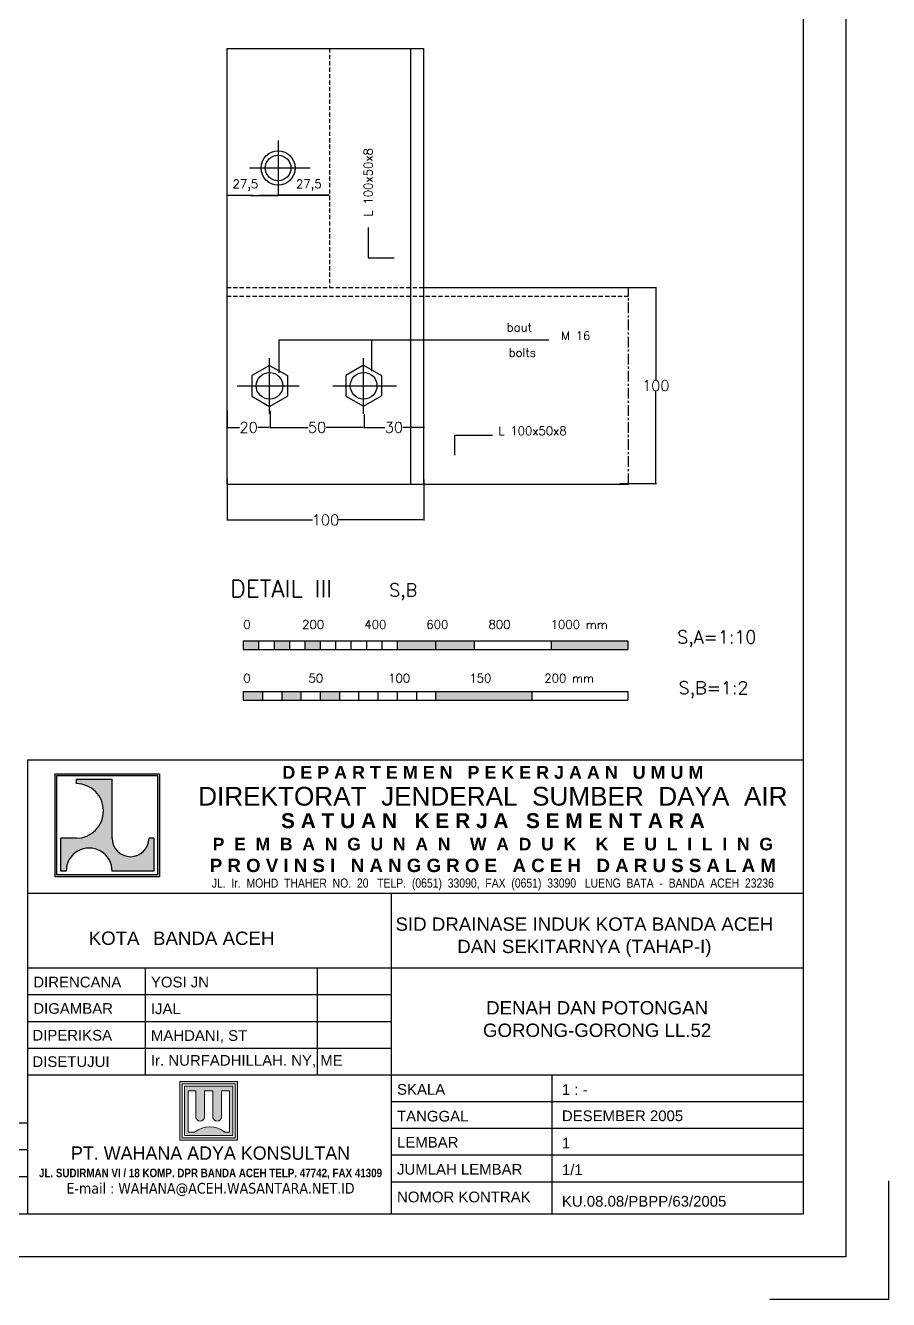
# Model space of a CAD drawing. Header units: metres. Extents: x 444 to 3227, y -3167 to -392.
# Drawn here: x 3024.7 to 3226.6, y -2427.5 to -2129.2 of the extents above; entities that cross this region are included whole.
import ezdxf
from ezdxf.enums import TextEntityAlignment as Align

# ---------------------------------------------------------------- set-up
doc = ezdxf.new("R2010")
doc.units = ezdxf.units.M
doc.linetypes.add('CENTERX2', pattern=[4, 2.5, -0.5, 0.5, -0.5])
doc.linetypes.add('DASHEDX2', pattern=[1.5, 1, -0.5])
doc.layers.get('0').update_dxf_attribs({"linetype": 'CONTINUOUS'})
doc.layers.get('DEFPOINTS').update_dxf_attribs({"linetype": 'CONTINUOUS'})
doc.layers.add('Arsiran', color=8, linetype='CONTINUOUS', lineweight=5)
for name, color, linetype in [('BANGUNAN', 7, 'CONTINUOUS'), ('DIMENSI', 7, 'CONTINUOUS'), ('Grid', 12, 'CONTINUOUS'), ('KOP', 7, 'CONTINUOUS'), ('TEX', 7, 'CONTINUOUS')]:
    doc.layers.add(name, color=color, linetype=linetype)
doc.styles.get("Standard").update_dxf_attribs({"font": 'Simplex.shx', "height": 2.5})
doc.styles.add('STYLE1', font='arial.ttf', dxfattribs={"height": 0.2})
doc.dimstyles.get("Standard").update_dxf_attribs({"dimtxt": 0.18, "dimasz": 0.18, "dimexe": 0.18, "dimexo": 0.0625, "dimgap": 0.09, "dimtad": 0, "dimtih": 1, "dimtoh": 1, "dimdec": 4, "dimzin": 0, "dimdsep": 46, "dimtxsty": 'Standard', "dimcen": 0.09, "dimadec": 0, "dimazin": 0, "dimtfac": 1, "dimtdec": 4, "dimtofl": 0, "dimtmove": 0, "dimatfit": 3, "dimfxl": 1, "dimtolj": 1, "dimtzin": 0, "dimarcsym": 0})

# ---------------------------------------------------------------- blocks, each defined once
blk = doc.blocks.new('*D251')
at = {"layer": 'DEFPOINTS', "color": 0}
for p in [(3163.68, -2190.61), (3163.68, -2236.51), (3172.17, -2236.51)]:
    blk.add_point(p, dxfattribs=at)
at = {"layer": 'DIMENSI', "color": 0, "lineweight": -2}
for p, q in [((3163.74, -2190.61), (3172.35, -2190.61)), ((3172.17, -2190.79), (3172.17, -2212.22)), ((3172.17, -2236.33), (3172.17, -2214.9)), ((3163.74, -2236.51), (3172.35, -2236.51))]:
    blk.add_line(p, q, dxfattribs=at)
at = {"layer": 'DIMENSI', "color": 0}
for points in [[(3172.14, -2190.79), (3172.2, -2190.79), (3172.17, -2190.61)], [(3172.14, -2236.33), (3172.2, -2236.33), (3172.17, -2236.51)]]:
    blk.add_solid(points, dxfattribs=at)
at = {"layer": 'DIMENSI', "color": 0, "insert": (3172.17, -2213.56), "char_height": 2.5, "attachment_point": 5}
blk.add_mtext('\\A1;100', dxfattribs=at)
blk = doc.blocks.new('*D252')
at = {"layer": 'DEFPOINTS', "color": 0}
for p in [(3103.93, -2223.18), (3117.88, -2223.18), (3117.88, -2223.33)]:
    blk.add_point(p, dxfattribs=at)
at = {"layer": 'DIMENSI', "color": 0, "lineweight": -2}
for p, q in [((3103.93, -2223.24), (3103.93, -2223.51)), ((3104.11, -2223.33), (3108.79, -2223.33)), ((3117.7, -2223.33), (3113.02, -2223.33)), ((3117.88, -2223.24), (3117.88, -2223.51))]:
    blk.add_line(p, q, dxfattribs=at)
at = {"layer": 'DIMENSI', "color": 0}
for points in [[(3104.11, -2223.3), (3104.11, -2223.36), (3103.93, -2223.33)], [(3117.7, -2223.3), (3117.7, -2223.36), (3117.88, -2223.33)]]:
    blk.add_solid(points, dxfattribs=at)
at = {"layer": 'DIMENSI', "color": 0, "insert": (3110.9, -2223.33), "char_height": 2.5, "attachment_point": 5}
blk.add_mtext('\\A1;30', dxfattribs=at)
blk = doc.blocks.new('*D253')
at = {"layer": 'DEFPOINTS', "color": 0}
for p in [(3071.93, -2219.39), (3081.94, -2219.39), (3081.94, -2223.33)]:
    blk.add_point(p, dxfattribs=at)
at = {"layer": 'DIMENSI', "color": 0, "lineweight": -2}
for p, q in [((3071.93, -2219.45), (3071.93, -2223.51)), ((3081.94, -2219.45), (3081.94, -2223.51)), ((3072.11, -2223.33), (3074.82, -2223.33)), ((3081.76, -2223.33), (3079.05, -2223.33))]:
    blk.add_line(p, q, dxfattribs=at)
at = {"layer": 'DIMENSI', "color": 0}
for points in [[(3072.11, -2223.3), (3072.11, -2223.36), (3071.93, -2223.33)], [(3081.76, -2223.3), (3081.76, -2223.36), (3081.94, -2223.33)]]:
    blk.add_solid(points, dxfattribs=at)
at = {"layer": 'DIMENSI', "color": 0, "insert": (3076.93, -2223.33), "char_height": 2.5, "attachment_point": 5}
blk.add_mtext('\\A1;20 ', dxfattribs=at)
blk = doc.blocks.new('*D254')
at = {"layer": 'DEFPOINTS', "color": 0}
for p in [(3081.94, -2220.3), (3103.93, -2220.3), (3103.93, -2223.33)]:
    blk.add_point(p, dxfattribs=at)
at = {"layer": 'DIMENSI', "color": 0, "lineweight": -2}
for p, q in [((3081.94, -2220.36), (3081.94, -2223.51)), ((3103.93, -2220.36), (3103.93, -2223.51)), ((3082.12, -2223.33), (3090.82, -2223.33)), ((3103.75, -2223.33), (3095.05, -2223.33))]:
    blk.add_line(p, q, dxfattribs=at)
at = {"layer": 'DIMENSI', "color": 0}
for points in [[(3082.12, -2223.3), (3082.12, -2223.36), (3081.94, -2223.33)], [(3103.75, -2223.3), (3103.75, -2223.36), (3103.93, -2223.33)]]:
    blk.add_solid(points, dxfattribs=at)
at = {"layer": 'DIMENSI', "color": 0, "insert": (3092.93, -2223.33), "char_height": 2.5, "attachment_point": 5}
blk.add_mtext('\\A1;50', dxfattribs=at)
blk = doc.blocks.new('*D255')
at = {"layer": 'DEFPOINTS', "color": 0}
for p in [(3071.93, -2235.45), (3117.88, -2235.45), (3117.88, -2244.99)]:
    blk.add_point(p, dxfattribs=at)
at = {"layer": 'DIMENSI', "color": 0, "lineweight": -2}
for p, q in [((3071.93, -2235.51), (3071.93, -2245.17)), ((3117.88, -2235.51), (3117.88, -2245.17)), ((3072.11, -2244.99), (3091.84, -2244.99)), ((3117.7, -2244.99), (3097.97, -2244.99))]:
    blk.add_line(p, q, dxfattribs=at)
at = {"layer": 'DIMENSI', "color": 0}
for points in [[(3072.11, -2244.96), (3072.11, -2245.02), (3071.93, -2244.99)], [(3117.7, -2244.96), (3117.7, -2245.02), (3117.88, -2244.99)]]:
    blk.add_solid(points, dxfattribs=at)
at = {"layer": 'DIMENSI', "color": 0, "insert": (3094.9, -2244.99), "char_height": 2.5, "attachment_point": 5}
blk.add_mtext('\\A1;100', dxfattribs=at)
blk = doc.blocks.new('wahana')
at = {"layer": 'Arsiran', "linetype": 'ByBlock', "ltscale": 100}
h = blk.add_hatch(color=240, dxfattribs=at)
h.paths.add_polyline_path([(2855, 0), (2855, 2901), (0, 2901), (0, 0)])
h.paths.add_polyline_path([(115, 115), (115, 2786), (2740, 2786), (2740, 115)], flags=16)
h.paths.add_polyline_path([(230, 230), (230, 2671), (2625, 2671), (2625, 230)], flags=0)
h.paths.add_polyline_path([(2463, 392), (2227, 392, 0.356669), (732, 392), (408, 392), (408, 2445), (796, 2445), (796, 1152, 1), (1217, 1152), (1217, 2445), (1638, 2445), (1638, 1152, 1), (2058, 1152), (2058, 2445), (2463, 2445)], flags=0)
h = blk.add_hatch(color=240, dxfattribs=at)
h.paths.add_polyline_path([(230, 230), (2625, 230), (2625, 2671), (230, 2671)])
h.paths.add_polyline_path([(1217, 2445), (1638, 2445), (1638, 1152, 1), (2058, 1152), (2058, 2445), (2463, 2445), (2463, 392), (2227, 392, 0.356669), (732, 392), (408, 392), (408, 2445), (796, 2445), (796, 1152, 1), (1217, 1152)], flags=16)
at = {"layer": 'Arsiran', "color": 240, "linetype": 'ByBlock', "ltscale": 100}
for points in [[(0, 2901), (2855, 2901), (2855, 0), (0, 0)], [(115, 2786), (2740, 2786), (2740, 115), (115, 115)], [(230, 2671), (2625, 2671), (2625, 230), (230, 230)]]:
    blk.add_lwpolyline(points, close=True, dxfattribs=at)
for points in [[(732, 392), (408, 392), (408, 2445), (796, 2445)], [(796, 1152), (796, 2445)], [(1217, 2445), (1217, 1152)], [(1217, 2445), (1638, 2445)], [(1638, 2445), (1638, 1152)], [(2058, 1152), (2058, 2445)], [(2058, 2445), (2463, 2445), (2463, 392), (2227, 392)]]:
    blk.add_lwpolyline(points, dxfattribs=at)
for centre, radius, start, end in [((1480, -523), 1182, 50.74056, 129.25944), ((1007, 1152), 210, 180, 0), ((1848, 1152), 210, 180, 0)]:
    blk.add_arc(centre, radius, start, end, dxfattribs=at)
blk = doc.blocks.new('PU')
h = blk.add_hatch(color=256)
h.paths.add_polyline_path([(45.14, 44.72), (0, 44.72), (0, 0), (45.14, 0)])
h.paths.add_polyline_path([(0.74, 0.85), (0.74, 43.99), (44.32, 43.99), (44.32, 0.85)], flags=16)
h.paths.add_polyline_path([(42.66, 2.5), (24.66, 2.5, 1.002673), (4.71, 2.5), (2.39, 2.5), (2.39, 16.79), (9.05, 16.79, 1), (9.05, 40.5), (9.05, 42.34), (24.62, 42.34), (24.62, 16.71, 0.995005), (40.63, 16.79), (42.66, 16.79)], flags=0)
blk.add_hatch(color=256).paths.add_polyline_path([(24.62, 42.34), (9.05, 42.34), (9.05, 40.5, -1), (9.05, 16.79), (2.39, 16.79), (2.39, 2.5), (4.71, 2.5, -1.002673), (24.66, 2.5), (42.66, 2.5), (42.66, 16.79), (40.63, 16.79, -1.00502), (24.62, 16.87)])
for p, q in [((9.05, 42.34), (9.05, 40.5)), ((24.62, 16.71), (24.62, 42.34)), ((9.05, 16.79), (2.39, 16.79)), ((42.66, 16.79), (40.63, 16.79))]:
    blk.add_line(p, q)
for points in [[(0, 44.72), (45.14, 44.72), (45.14, 0), (0, 0)], [(0.74, 43.99), (44.32, 43.99), (44.32, 0.85), (0.74, 0.85)]]:
    blk.add_lwpolyline(points, close=True)
for points in [[(9.05, 42.34), (24.62, 42.34)], [(4.71, 2.5), (2.39, 2.5), (2.39, 16.79)], [(42.66, 16.79), (42.66, 2.5), (24.66, 2.5)]]:
    blk.add_lwpolyline(points)
for centre, radius, start, end in [((9.05, 28.65), 11.86, 270, 90), ((32.62, 16.79), 8, 180, 0), ((14.69, 2.53), 9.97, 359.847, 180.153)]:
    blk.add_arc(centre, radius, start, end)

msp = doc.modelspace()

# ---------------------------------------------------------------- hatches: boundary and pattern name
at = {"layer": 'BANGUNAN'}
h = msp.add_hatch(color=2, dxfattribs=at)
h.paths.add_polyline_path([(3075.66599, -2273.3036), (3075.66599, -2275.3036), (3079.26599, -2275.3036), (3079.26599, -2273.3036)])
h.paths.add_polyline_path([(3086.46599, -2275.3036), (3086.46599, -2273.3036), (3082.86599, -2273.3036), (3082.86599, -2275.3036)])
h.paths.add_polyline_path([(3093.66599, -2275.3036), (3093.66599, -2273.3036), (3090.06599, -2273.3036), (3090.06599, -2275.3036)])
h = msp.add_hatch(color=2, dxfattribs=at)
h.paths.add_polyline_path([(3129.66599, -2275.3036), (3129.66599, -2273.3036), (3111.66599, -2273.3036), (3111.66599, -2275.3036)])
h.paths.add_polyline_path([(3165.66599, -2275.3036), (3165.66599, -2273.3036), (3147.66599, -2273.3036), (3147.66599, -2275.3036)])
h = msp.add_hatch(color=2, dxfattribs=at)
h.paths.add_polyline_path([(3080.16599, -2287.17327), (3080.16599, -2285.17327), (3075.66599, -2285.17327), (3075.66599, -2287.17327)])
h.paths.add_polyline_path([(3084.66599, -2285.17327), (3084.66599, -2287.17327), (3089.16599, -2287.17327), (3089.16599, -2285.17327)])
h.paths.add_polyline_path([(3098.16599, -2287.17327), (3098.16599, -2285.17327), (3093.66599, -2285.17327), (3093.66599, -2287.17327)])
msp.add_hatch(color=2, dxfattribs=at).paths.add_polyline_path([(3143.16599, -2287.17327), (3143.16599, -2285.17327), (3120.66599, -2285.17327), (3120.66599, -2287.17327)])

# ---------------------------------------------------------------- linework, layer by layer
at = {"layer": 'BANGUNAN', "color": 2, "linetype": 'ByBlock', "ltscale": 0.5}
for p, q in [((3071.8143, -2134.61105), (3117.82689, -2134.61105)), ((3077.11289, -2162.61105), (3091.31438, -2162.61105)), ((3071.8143, -2236.61105), (3165.82689, -2236.61105))]:
    msp.add_line(p, q, dxfattribs=at)
at = {"layer": 'BANGUNAN', "color": 2}
for p, q in [((3071.82689, -2134.61105), (3071.82689, -2236.61105)), ((3114.82689, -2134.61105), (3114.82689, -2236.61105)), ((3117.82689, -2134.61105), (3117.82689, -2236.61105)), ((3083.82689, -2156.17191), (3083.82689, -2169.02862)), ((3117.82689, -2190.61105), (3165.75375, -2190.61105)), ((3081.82364, -2208.81527), (3077.66972, -2211.21008)), ((3081.82364, -2208.81527), (3085.98056, -2211.21527)), ((3103.83672, -2208.78923), (3099.6828, -2211.18404)), ((3103.83672, -2208.78923), (3107.99364, -2211.18923)), ((3077.66972, -2211.21008), (3077.66972, -2216.02046)), ((3085.98056, -2211.21527), (3085.98056, -2216.01527)), ((3099.6828, -2211.18404), (3099.6828, -2215.99442)), ((3107.99364, -2211.18923), (3107.99364, -2215.98923)), ((3077.66972, -2216.02046), (3081.82364, -2218.41527)), ((3081.82364, -2218.41527), (3085.98056, -2216.01527)), ((3099.6828, -2215.99442), (3103.83672, -2218.38923)), ((3103.83672, -2218.38923), (3107.99364, -2215.98923))]:
    msp.add_line(p, q, dxfattribs=at)
at = {"layer": 'BANGUNAN', "color": 2, "linetype": 'DASHEDX2'}
for p, q in [((3095.82689, -2134.61105), (3095.82689, -2190.61105)), ((3071.8143, -2190.61105), (3117.82689, -2190.61105)), ((3071.8143, -2192.61105), (3165.82689, -2192.61105))]:
    msp.add_line(p, q, dxfattribs=at)
at = {"layer": 'BANGUNAN', "color": 2, "linetype": 'CENTERX2'}
msp.add_line((3165.82689, -2236.61105), (3165.82689, -2190.61105), dxfattribs=at)
at = {"layer": 'BANGUNAN', "color": 1}
msp.add_line((3081.82689, -2220.20295), (3081.82689, -2207.12457), dxfattribs=at)
at = {"layer": 'BANGUNAN', "color": 1, "linetype": 'ByBlock'}
msp.add_line((3103.82689, -2220.20295), (3103.82689, -2207.12457), dxfattribs=at)
at = {"layer": 'BANGUNAN', "color": 1, "linetype": 'ByBlock', "ltscale": 0.5}
for p, q in [((3074.22365, -2213.61105), (3088.75798, -2213.61105)), ((3096.63537, -2213.61105), (3111.50255, -2213.61105))]:
    msp.add_line(p, q, dxfattribs=at)
at = {"layer": 'BANGUNAN', "color": 2}
for centre, radius in [((3083.82689, -2162.61105), 4), ((3083.82689, -2162.61105), 4), ((3083.82689, -2162.61105), 3), ((3081.82364, -2213.61527), 3.12), ((3103.83672, -2213.58923), 3.12)]:
    msp.add_circle(centre, radius, dxfattribs=at)
at = {"layer": 'Grid', "color": 23}
for p, q in [((3206.62077, -2332.45192), (3025.21939, -2332.45192)), ((3206.62077, -2332.45253), (3025.21939, -2332.45253)), ((3110.29038, -2332.45192), (3110.29038, -2407.51455)), ((3110.29038, -2332.45253), (3110.29038, -2407.51517)), ((3206.62077, -2349.96653), (3025.21939, -2349.96653)), ((3206.62077, -2349.96715), (3025.21939, -2349.96715)), ((3206.62077, -2374.98741), (3025.21939, -2374.98741)), ((3206.62077, -2374.98803), (3025.21939, -2374.98803)), ((3025.21939, -2386.24681), (3025.21939, -2407.51455)), ((3025.21939, -2386.24742), (3025.21939, -2407.51517)), ((3025.21939, -2392.50203), (2900.115, -2392.50203)), ((3025.21939, -2392.50264), (2900.115, -2392.50264)), ((3025.21939, -2398.75725), (2900.115, -2398.75725)), ((3025.21939, -2398.75786), (2900.115, -2398.75786))]:
    msp.add_line(p, q, dxfattribs=at)
at = {"layer": 'KOP', "color": 25}
for p, q in [((3025.21939, -2301.17582), (3206.62077, -2301.17582)), ((3025.21939, -2301.17582), (3025.21939, -2386.24681)), ((3025.21939, -2301.17643), (3206.62077, -2301.17643)), ((3025.21939, -2301.17643), (3025.21939, -2386.24742)), ((3206.62077, -2301.17582), (3206.62077, -2407.51517)), ((3025.21939, -2386.24681), (2900.115, -2386.24681)), ((3025.21939, -2386.24742), (2900.115, -2386.24742)), ((3206.62077, -2407.51517), (2900.115, -2407.51517))]:
    msp.add_line(p, q, dxfattribs=at)
at = {"layer": 'KOP', "color": 22}
for p, q in [((3052.74236, -2349.96653), (3052.74236, -2374.98741)), ((3052.74236, -2349.96715), (3052.74236, -2374.98803)), ((3092.92285, -2349.96653), (3092.92285, -2374.98741)), ((3092.92285, -2349.96715), (3092.92285, -2374.98803)), ((3110.29038, -2356.22175), (3025.21939, -2356.22175)), ((3110.29038, -2356.22237), (3025.21939, -2356.22237)), ((3110.29038, -2362.47697), (3025.21939, -2362.47697)), ((3110.29038, -2362.47759), (3025.21939, -2362.47759)), ((3110.29038, -2368.73219), (3025.21939, -2368.73219)), ((3110.29038, -2368.73281), (3025.21939, -2368.73281)), ((3147.8217, -2374.98741), (3147.8217, -2407.51455)), ((3147.8217, -2374.98803), (3147.8217, -2407.51517)), ((3206.62077, -2381.24263), (3110.29038, -2381.24263)), ((3206.62077, -2381.24325), (3110.29038, -2381.24325)), ((3206.62077, -2387.49785), (3110.29038, -2387.49785)), ((3206.62077, -2387.49847), (3110.29038, -2387.49847)), ((3206.62077, -2393.75307), (3110.29038, -2393.75307)), ((3206.62077, -2393.75369), (3110.29038, -2393.75369)), ((3206.62077, -2400.00829), (3110.29038, -2400.00829)), ((3206.62077, -2400.00891), (3110.29038, -2400.00891))]:
    msp.add_line(p, q, dxfattribs=at)
at = {"layer": 'KOP', "color": 9}
msp.add_lwpolyline([(3216.62077, -1823.51517), (3216.62077, -2417.51517), (2375.62077, -2417.51517), (2375.62077, -1823.51517)], close=True, dxfattribs=at)
at = {"layer": 'KOP', "color": 130}
msp.add_lwpolyline([(2425.62077, -2407.51517), (2425.62077, -1833.51517), (3206.62077, -1833.51517), (3206.62077, -2407.51517)], close=True, dxfattribs=at)
at = {"layer": 'KOP', "color": 9}
msp.add_lwpolyline([(3226.62077, -2399.7393), (3226.62077, -2427.51517), (3198.8449, -2427.51517)], dxfattribs=at)
at = {"layer": 'TEX', "color": 2}
for p, q in [((3071.82045, -2169.00768), (3075.67558, -2169.00768)), ((3079.35111, -2169.00768), (3095.78926, -2169.00768)), ((3104.86982, -2176.53934), (3104.86982, -2183.65928)), ((3104.86982, -2183.65928), (3110.97897, -2183.65928)), ((3084.06186, -2202.87662), (3147.14648, -2202.87662)), ((3084.06186, -2210.60251), (3084.06186, -2202.87662)), ((3105.7472, -2210.14804), (3105.7472, -2202.87662)), ((3125.15785, -2229.84148), (3125.15785, -2225.14536)), ((3125.15785, -2225.14536), (3133.9533, -2225.14536)), ((3075.66599, -2273.3036), (3165.66599, -2273.3036)), ((3075.66599, -2273.3036), (3075.66599, -2275.3036)), ((3075.66599, -2275.3036), (3165.66599, -2275.3036)), ((3079.26599, -2273.3036), (3079.26599, -2275.3036)), ((3082.86599, -2273.3036), (3082.86599, -2275.3036)), ((3086.46599, -2273.3036), (3086.46599, -2275.3036)), ((3090.06599, -2273.3036), (3090.06599, -2275.3036)), ((3093.66599, -2273.3036), (3093.66599, -2275.3036)), ((3093.66599, -2273.3036), (3093.66599, -2275.3036)), ((3097.26599, -2273.3036), (3097.26599, -2275.3036)), ((3100.86599, -2273.3036), (3100.86599, -2275.3036)), ((3104.46599, -2273.3036), (3104.46599, -2275.3036)), ((3108.06599, -2273.3036), (3108.06599, -2275.3036)), ((3111.66599, -2273.3036), (3111.66599, -2275.3036)), ((3111.66599, -2273.3036), (3111.66599, -2275.3036)), ((3120.66599, -2273.3036), (3120.66599, -2275.3036)), ((3129.66599, -2273.3036), (3129.66599, -2275.3036)), ((3147.66599, -2273.3036), (3147.66599, -2275.3036)), ((3165.66599, -2273.3036), (3165.66599, -2275.3036)), ((3165.66599, -2273.3036), (3165.66599, -2275.3036)), ((3165.66599, -2273.3036), (3165.66599, -2275.3036)), ((3075.66599, -2285.17327), (3165.66599, -2285.17327)), ((3075.66599, -2285.17327), (3165.66599, -2285.17327)), ((3075.66599, -2285.17327), (3075.66599, -2287.17327)), ((3075.66599, -2287.17327), (3165.66599, -2287.17327)), ((3080.16599, -2285.17327), (3080.16599, -2287.17327)), ((3084.66599, -2285.17327), (3084.66599, -2287.17327)), ((3089.16599, -2285.17327), (3089.16599, -2287.17327)), ((3093.66599, -2285.17327), (3093.66599, -2287.17327)), ((3098.16599, -2285.17327), (3098.16599, -2287.17327)), ((3102.66599, -2285.17327), (3102.66599, -2287.17327)), ((3107.16599, -2285.17327), (3107.16599, -2287.17327)), ((3111.66599, -2285.17327), (3111.66599, -2287.17327)), ((3111.66599, -2285.17327), (3111.66599, -2287.17327)), ((3116.16599, -2285.17327), (3116.16599, -2287.17327)), ((3120.66599, -2285.17327), (3120.66599, -2287.17327)), ((3143.16599, -2285.17327), (3143.16599, -2287.17327)), ((3165.66599, -2285.17327), (3165.66599, -2287.17327)), ((3165.66599, -2285.17327), (3165.66599, -2287.17327)), ((3165.66599, -2285.17327), (3165.66599, -2287.17327))]:
    msp.add_line(p, q, dxfattribs=at)

# ---------------------------------------------------------------- block references
at = {"layer": 'KOP', "xscale": 0.5400000000290675, "yscale": 0.5399999998744534, "zscale": 0.54}
msp.add_blockref('PU', (3031.6879, -2328.58896), dxfattribs=at)
at = {"layer": 'KOP', "linetype": 'ByBlock', "ltscale": 100, "xscale": 0.004738320643809857, "yscale": 0.004738320643809857, "zscale": 0.004738320663581984}
msp.add_blockref('wahana', (3060.81613, -2390.20866), dxfattribs=at)

# ---------------------------------------------------------------- texts
at = {"style": 'STYLE1'}
for s, p in [('DENAH DAN POTONGAN', (3158.45557, -2360.77686)), ('GORONG-GORONG LL.52', (3158.45557, -2366.04501))]:
    msp.add_text(s, height=3.1276099, dxfattribs=at).set_placement(p, align=Align.CENTER)
at = {"layer": 'KOP', "color": 32, "attachment_point": 2, "style": 'STYLE1'}
for s, insert, char_height, width in [('{\\fArial|b1|i0|c0|p34;D E P A R T E M E N   P E K E R J A A N   U M U M}', (3134.05946, -2302.60051), 3, 162.3344456), ('DIREKTORAT  JENDERAL  SUMBER  DAYA  AIR', (3134.05946, -2307.50692), 4.375, 154.3322189), ('{\\fArial|b1|i0|c0|p34;S A T U A N   K E R J A   S E M E N T A R A}', (3134.05946, -2313.65662), 3.5, 154.332225), ('{\\fArial|b1|i0|c0|p34;P  E  M  B  A  N  G  U  N  A  N    W  A  D  U  K    K   E  U  L  I  L  I  N  G} \\P{\\fArial|b1|i0|c0|p34;\\H1.064x;P R O V I N S I   N A N G G R O E   A C E H   D A R U S S A L A M}', (3134.05946, -2319.4251), 2.93755, 150.739025), ('{\\fArial Narrow|b0|i0|c0|p34;JL.  Ir.  MOHD  THAHER  NO.  20   TELP.  (0651)  33090,  FAX  (0651)  33090   LUENG  BATA  -  BANDA  ACEH  23236}', (3134.05946, -2328.95825), 2.125, 152.0632525)]:
    msp.add_mtext(s, dxfattribs=dict(at, insert=insert, char_height=char_height, width=width))
at = {"layer": 'KOP', "style": 'STYLE1'}
for s, insert, char_height, width, attachment_point in [('SID DRAINASE INDUK KOTA BANDA ACEH DAN SEKITARNYA (TAHAP-I)', (3155.46862, -2338.07149), 3.1276099, 91.0639875, 2), ('KOTA', (3039.49881, -2341.35828), 3.12761, 29.6735125, 1), (' BANDA ACEH ', (3053.34692, -2341.38239), 3.1276099, 47.5896125, 1), ('DIRENCANA', (3026.54816, -2351.94848), 2.502088, 33.0890889, 1), ('YOSI JN', (3054.07113, -2351.94909), 2.502088, 35.4223375, 1), ('DIGAMBAR', (3026.54816, -2358.12873), 2.502088, 32.6622557, 1), ('IJAL', (3054.07113, -2358.20431), 2.502088, 33.0888613, 1), ('DIPERIKSA', (3026.33468, -2364.39135), 2.502088, 26.2581617, 1), ('DIPERIKSA', (3026.33468, -2364.39197), 2.502088, 26.2581617, 1), ('MAHDANI, ST', (3054.07113, -2364.45953), 2.5020879, 33.0888625, 1), ('DISETUJUI', (3026.33468, -2370.57161), 2.502088, 25.8315557, 1), ('Ir. NURFADHILLAH. NY, ME', (3054.07113, -2370.27616), 2.5020879, 45.8522375, 1), ('SKALA', (3111.6404, -2377.06782), 2.502088, 36.5054627, 1), ('1 : - ', (3150.21773, -2377.11268), 2.502088, 47.5663, 1), ('TANGGAL', (3111.6404, -2383.33551), 2.502088, 36.5054627, 1), ('DESEMBER 2005', (3150.21773, -2383.25444), 2.5020879, 32.7651625, 1), ('LEMBAR', (3111.6404, -2389.45326), 2.502088, 36.5054627, 1), ('1 ', (3150.21773, -2389.62374), 2.502088, 5.5266096, 1), ('JUMLAH LEMBAR', (3111.6404, -2395.78411), 2.5020879, 36.5054627, 1), ('1/1 ', (3150.21773, -2395.87896), 2.502088, 5.52661, 1), ('NOMOR KONTRAK', (3111.6404, -2402.25311), 2.5020879, 36.5054627, 1), ('NOMOR KONTRAK', (3111.6404, -2402.25373), 2.5020879, 36.5054627, 1), ('KU.08.08/PBPP/63/2005', (3150.21773, -2403.27114), 2.5020879, 32.7651625, 1)]:
    msp.add_mtext(s, dxfattribs=dict(at, insert=insert, char_height=char_height, width=width, attachment_point=attachment_point))
at = {"layer": 'KOP', "color": 7, "linetype": 'ByBlock', "ltscale": 100, "insert": (3068.01449, -2391.67016), "char_height": 3.1276099, "width": 122.0773197, "attachment_point": 2}
msp.add_mtext('{\\fBroadway|b0|i0|c0|p82;PT. WAHANA ADYA KONSULTAN\\P\\fArial Narrow|b1|i0|c0|p34;\\H0.64x;JL. SUDIRMAN VI / 18 KOMP. DPR BANDA ACEH TELP. 47742, FAX 41309\\P\\fTahoma|b0|i0|c0|p34;\\H1.25x;E-mail : WAHANA@ACEH.WASANTARA.NET.ID}', dxfattribs=at)
at = {"layer": 'TEX', "color": 2}
msp.add_text('L 100x50x8', height=2, rotation=90, dxfattribs=at).set_placement((3105.88801, -2173.99651))
for s, height, p in [('27,5', 2, (3073.16137, -2167.33328)), ('27,5', 2, (3087.99521, -2167.33328)), ('baut', 2, (3137.28951, -2200.90727)), ('M 16', 2, (3150.02775, -2202.87662)), ('bolts', 2, (3137.74445, -2206.81531)), ('L 100x50x8', 2, (3135.31811, -2225.14536)), ('DETAIL III', 4, (3072.64844, -2263.08933)), ('S,B', 3, (3109.79247, -2262.90407)), ('0        200      400      600      800      1000 mm', 2, (3075.65735, -2270.47977)), ('S,A=1:10', 3, (3177.18093, -2273.90086)), ('0         50          100         150        200 mm', 2, (3075.65735, -2283.07)), ('S,B=1:2', 3, (3177.52377, -2285.80611))]:
    msp.add_text(s, height=height, dxfattribs=at).set_placement(p)

# ---------------------------------------------------------------- dimensions: what is measured, and where the dimension line sits
at = {"layer": 'DIMENSI', "color": 2}
for p1, p2, distance, text, picture, middle in [((3163.67586, -2190.60609), (3163.67586, -2236.50696), 8.49216, '100', '*D251', (3172.16803, -2213.55652)), ((3071.9302, -2219.38881), (3081.93881, -2219.38881), -3.93869, '20 ', '*D253', (3076.9345, -2223.3275)), ((3081.93881, -2220.29774), (3103.92745, -2220.29774), -3.02976, '50', '*D254', (3092.93313, -2223.3275)), ((3103.92745, -2223.17601), (3117.87885, -2223.17601), -0.15149, '30', '*D252', (3110.90315, -2223.3275)), ((3071.9302, -2235.44654), (3117.87885, -2235.44654), -9.54375, '100', '*D255', (3094.90452, -2244.99029))]:
    dim = msp.add_aligned_dim(p1=p1, p2=p2, distance=distance, text=text, dimstyle='Standard', dxfattribs=at)
    dim.commit()
    dim.dimension.update_dxf_attribs({"geometry": picture, "text_midpoint": middle})

# ---------------------------------------------------------------- leaders
at = {"layer": 'TEX', "color": 1}
for points in [[(3071.82689, -2169.00768), (3077.93837, -2169.00768)], [(3083.80486, -2169.0914), (3077.43552, -2169.0914)], [(3083.8951, -2168.92396), (3090.00658, -2168.92396)], [(3095.78926, -2169.00768), (3089.41993, -2169.00768)]]:
    msp.add_leader(points, dimstyle='Standard', dxfattribs=at)

doc.saveas('drawing.dxf')
